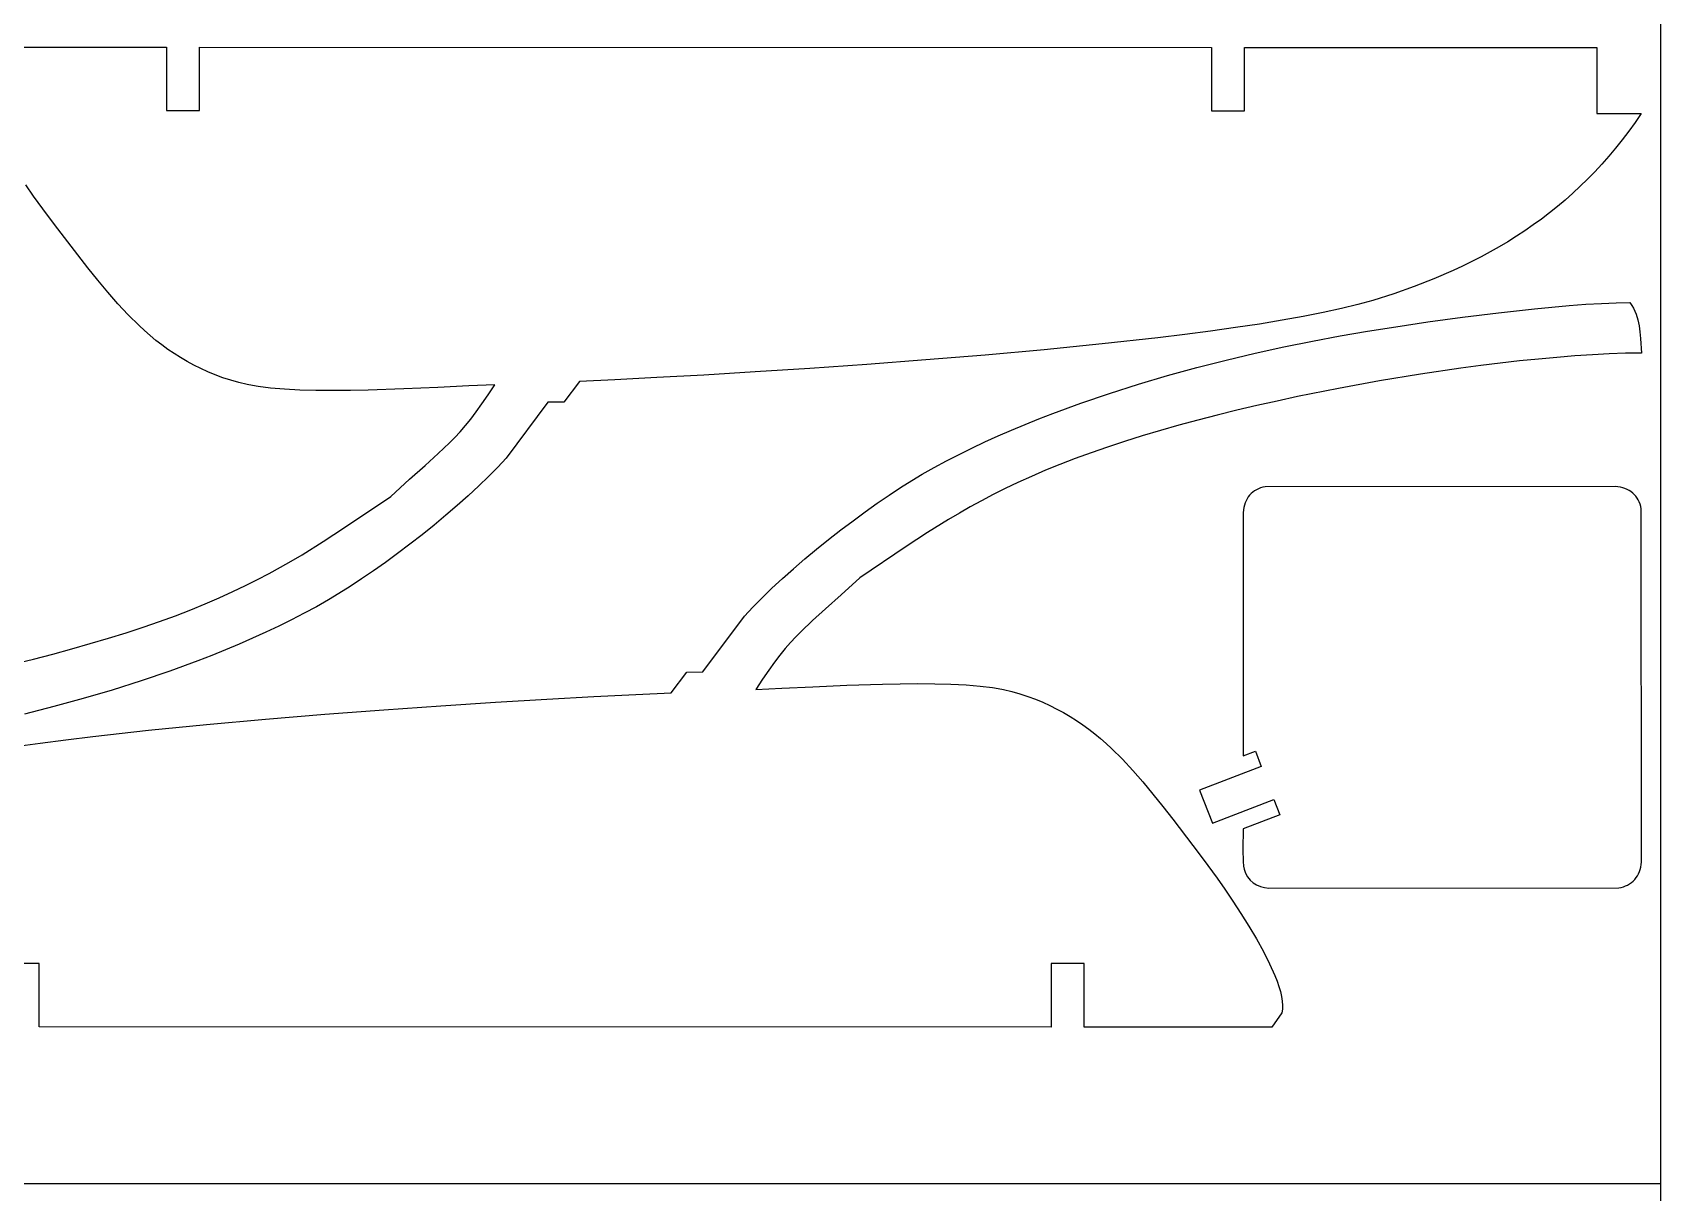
# Model space of a CAD drawing. Extents: x 169 to 749, y 15 to 895.
# Drawn here: x 620.6 to 748.7, y 454.3 to 545.6 of the extents above; entities that cross this region are included whole.
import ezdxf

# ---------------------------------------------------------------- set-up
doc = ezdxf.new("R2010")
doc.units = 0
doc.layers.get('0').update_dxf_attribs({"linetype": 'CONTINUOUS'})

msp = doc.modelspace()

# ---------------------------------------------------------------- linework, layer by layer
at = {"color": 0}
for p, q in [((748.703243, 895.036023), (748.703243, 15.036023)), ((168.703243, 455.036023), (748.703243, 455.036023))]:
    msp.add_line(p, q, dxfattribs=at)
at = {"color": 4}
for p, q in [((616.360342, 544.493348), (631.121042, 544.489548)), ((631.121042, 544.489548), (631.119842, 539.491848)), ((633.718742, 539.491148), (633.719842, 544.488848)), ((633.719842, 544.488848), (713.369342, 544.468248)), ((713.369342, 544.468248), (713.368242, 539.471148)), ((715.966542, 539.470448), (715.967642, 544.467548)), ((715.967642, 544.467548), (743.698342, 544.460348)), ((743.698342, 544.460348), (743.697242, 539.264048)), ((631.119842, 539.491848), (633.718742, 539.491148)), ((713.368242, 539.471148), (715.966542, 539.470448)), ((743.697242, 539.264048), (747.194242, 539.263248)), ((746.706544, 538.550218), (746.207409, 537.856937)), ((747.194242, 539.263248), (746.706544, 538.550218)), ((745.696866, 537.183064), (745.174945, 536.528258)), ((746.207409, 537.856937), (745.696866, 537.183064)), ((744.641676, 535.892179), (744.097088, 535.274484)), ((745.174945, 536.528258), (744.641676, 535.892179)), ((743.541211, 534.674832), (742.974075, 534.092882)), ((744.097088, 535.274484), (743.541211, 534.674832)), ((620.662184, 532.765967), (620.05277, 533.639169)), ((742.395709, 533.528294), (741.806144, 532.980725)), ((742.974075, 534.092882), (742.395709, 533.528294)), ((621.75221, 531.260689), (620.662184, 532.765967)), ((740.593535, 531.935283), (739.970549, 531.436726)), ((741.20541, 532.449835), (740.593535, 531.935283)), ((741.806144, 532.980725), (741.20541, 532.449835)), ((622.561042, 530.189248), (621.75221, 531.260689)), ((738.691367, 530.486238), (738.035229, 530.033623)), ((739.336484, 530.953825), (738.691367, 530.486238)), ((739.970549, 531.436726), (739.336484, 530.953825)), ((624.146762, 528.124969), (622.561042, 530.189248)), ((736.69001, 529.171946), (736.000988, 528.762202)), ((737.3681, 529.59564), (736.69001, 529.171946)), ((738.035229, 530.033623), (737.3681, 529.59564)), ((624.926994, 527.121975), (624.146762, 528.124969)), ((734.590267, 527.983197), (733.868627, 527.613253)), ((735.301063, 528.366066), (734.590267, 527.983197)), ((736.000988, 528.762202), (735.301063, 528.366066)), ((625.707512, 526.144104), (624.926994, 527.121975)), ((732.39294, 526.910776), (730.87424, 526.255907)), ((733.136175, 527.255893), (732.39294, 526.910776)), ((733.868627, 527.613253), (733.136175, 527.255893)), ((626.494844, 525.195626), (625.707512, 526.144104)), ((729.312765, 525.645915), (727.708753, 525.078072)), ((730.87424, 526.255907), (729.312765, 525.645915)), ((627.295518, 524.280811), (626.494844, 525.195626)), ((628.116062, 523.403928), (627.295518, 524.280811)), ((724.898621, 524.220308), (723.593499, 523.898741)), ((726.062442, 524.549648), (724.898621, 524.220308)), ((727.708753, 525.078072), (726.062442, 524.549648)), ((738.79259, 523.888463), (741.530071, 524.142754)), ((741.530071, 524.142754), (742.829334, 524.241597)), ((742.829334, 524.241597), (744.065193, 524.318277)), ((744.065193, 524.318277), (745.224833, 524.37032)), ((745.224833, 524.37032), (746.29544, 524.395254)), ((746.29544, 524.395254), (746.449393, 524.159616)), ((746.449393, 524.159616), (746.581962, 523.928201)), ((628.963004, 522.569248), (628.116062, 523.403928)), ((718.92081, 522.981306), (717.14097, 522.691456)), ((720.595544, 523.279178), (718.92081, 522.981306)), ((722.156124, 523.585011), (720.595544, 523.279178)), ((723.593499, 523.898741), (722.156124, 523.585011)), ((727.869384, 522.479141), (730.391146, 522.850741)), ((730.391146, 522.850741), (733.120612, 523.22268)), ((733.120612, 523.22268), (735.955265, 523.575179)), ((735.955265, 523.575179), (738.79259, 523.888463)), ((746.581962, 523.928201), (746.694948, 523.699715)), ((746.694948, 523.699715), (746.790148, 523.472865)), ((746.790148, 523.472865), (746.934389, 523.018896)), ((746.934389, 523.018896), (747.029078, 522.555941)), ((629.398415, 522.169068), (628.963004, 522.569248)), ((629.842873, 521.781039), (629.398415, 522.169068)), ((630.297194, 521.405696), (629.842873, 521.781039)), ((709.151528, 521.613525), (704.761446, 521.124311)), ((711.261303, 521.870664), (709.151528, 521.613525)), ((713.302167, 522.136073), (711.261303, 521.870664)), ((715.265072, 522.409691), (713.302167, 522.136073)), ((717.14097, 522.691456), (715.265072, 522.409691)), ((721.307838, 521.341642), (723.506797, 521.755393)), ((723.506797, 521.755393), (725.65784, 522.127654)), ((725.65784, 522.127654), (727.869384, 522.479141)), ((747.029078, 522.555941), (747.088605, 522.073651)), ((747.088605, 522.073651), (747.127364, 521.561674)), ((747.127364, 521.561674), (747.20014, 520.407254)), ((630.762195, 521.043572), (630.297194, 521.405696)), ((631.238692, 520.695201), (630.762195, 521.043572)), ((631.7275, 520.361116), (631.238692, 520.695201)), ((632.229436, 520.041852), (631.7275, 520.361116)), ((695.552517, 520.247873), (690.878455, 519.861644)), ((700.204311, 520.668928), (695.552517, 520.247873)), ((704.761446, 521.124311), (700.204311, 520.668928)), ((714.514893, 519.845517), (716.802743, 520.387296)), ((716.802743, 520.387296), (719.070106, 520.885807)), ((719.070106, 520.885807), (721.307838, 521.341642)), ((741.968642, 520.178432), (740.55179, 520.067589)), ((743.345495, 520.268368), (741.968642, 520.178432)), ((744.678757, 520.336849), (743.345495, 520.268368)), ((745.964836, 520.383327), (744.678757, 520.336849)), ((747.20014, 520.407254), (745.964836, 520.383327)), ((632.745315, 519.737942), (632.229436, 520.041852)), ((633.275954, 519.449919), (632.745315, 519.737942)), ((633.822169, 519.178318), (633.275954, 519.449919)), ((634.384775, 518.923672), (633.822169, 519.178318)), ((634.964589, 518.686514), (634.384775, 518.923672)), ((677.446579, 518.916885), (673.407365, 518.674934)), ((681.753094, 519.195653), (677.446579, 518.916885)), ((686.254516, 519.510738), (681.753094, 519.195653)), ((690.878455, 519.861644), (686.254516, 519.510738)), ((709.914298, 518.629782), (712.215697, 519.259876)), ((712.215697, 519.259876), (714.514893, 519.845517)), ((732.993268, 519.218937), (729.815591, 518.7523)), ((734.556234, 519.426099), (732.993268, 519.218937)), ((736.09716, 519.615093), (734.556234, 519.426099)), ((737.612457, 519.785371), (736.09716, 519.615093)), ((739.098531, 519.936386), (737.612457, 519.785371)), ((740.55179, 520.067589), (739.098531, 519.936386)), ((635.562427, 518.46738), (634.964589, 518.686514)), ((636.179104, 518.266801), (635.562427, 518.46738)), ((636.815437, 518.085313), (636.179104, 518.266801)), ((637.472242, 517.923448), (636.815437, 518.085313)), ((637.884622, 517.838684), (637.472242, 517.923448)), ((638.331581, 517.763637), (637.884622, 517.838684)), ((639.320482, 517.640982), (638.331581, 517.763637)), ((640.421421, 517.552052), (639.320482, 517.640982)), ((652.4806, 517.703496), (649.793292, 517.585797)), ((654.915207, 517.818925), (652.4806, 517.703496)), ((656.956942, 517.904648), (654.915207, 517.818925)), ((656.437562, 517.110667), (656.956942, 517.904648)), ((663.617442, 518.174948), (662.396542, 516.541048)), ((666.420404, 518.303468), (663.617442, 518.174948)), ((669.707843, 518.470296), (666.420404, 518.303468)), ((673.407365, 518.674934), (669.707843, 518.470296)), ((705.341465, 517.233862), (707.61984, 517.954641)), ((707.61984, 517.954641), (709.914298, 518.629782)), ((723.353828, 517.625116), (720.127216, 516.973336)), ((726.592865, 518.219565), (723.353828, 517.625116)), ((729.815591, 518.7523), (726.592865, 518.219565)), ((641.616878, 517.493418), (640.421421, 517.552052)), ((642.889331, 517.461652), (641.616878, 517.493418)), ((644.221259, 517.453323), (642.889331, 517.461652)), ((645.595141, 517.465002), (644.221259, 517.453323)), ((646.993454, 517.49326), (645.595141, 517.465002)), ((649.793292, 517.585797), (646.993454, 517.49326)), ((655.501722, 515.77283), (655.955037, 516.403962)), ((655.955037, 516.403962), (656.437562, 517.110667)), ((661.139042, 516.528248), (657.857242, 512.136248)), ((662.396542, 516.541048), (661.139042, 516.528248)), ((700.869533, 515.653018), (703.088315, 516.466852)), ((703.088315, 516.466852), (705.341465, 517.233862)), ((718.52755, 516.627316), (716.941766, 516.268607)), ((720.127216, 516.973336), (718.52755, 516.627316)), ((654.65214, 514.690481), (655.069972, 515.20557)), ((655.069972, 515.20557), (655.501722, 515.77283)), ((698.694262, 514.791768), (699.775887, 515.228357)), ((699.775887, 515.228357), (700.869533, 515.653018)), ((712.303633, 515.121821), (710.809301, 514.717834)), ((713.826216, 515.515311), (712.303633, 515.121821)), ((715.373457, 515.897756), (713.826216, 515.515311)), ((716.941766, 516.268607), (715.373457, 515.897756)), ((653.405704, 513.341223), (653.827652, 513.770009)), ((653.827652, 513.770009), (654.240582, 514.215861)), ((654.240582, 514.215861), (654.65214, 514.690481)), ((695.532938, 513.409691), (696.571645, 513.882509)), ((696.571645, 513.882509), (697.6258, 514.343177)), ((697.6258, 514.343177), (698.694262, 514.791768)), ((707.919759, 513.880556), (706.531734, 513.448362)), ((709.346813, 514.303896), (707.919759, 513.880556)), ((710.809301, 514.717834), (709.346813, 514.303896)), ((651.474831, 511.562714), (652.504175, 512.488044)), ((652.504175, 512.488044), (653.405704, 513.341223)), ((693.506443, 512.427308), (694.510823, 512.924649)), ((694.510823, 512.924649), (695.532938, 513.409691)), ((703.887133, 512.559603), (702.637742, 512.104133)), ((705.186327, 513.007862), (703.887133, 512.559603)), ((706.531734, 513.448362), (705.186327, 513.007862)), ((650.256508, 510.471619), (651.474831, 511.562714)), ((657.199164, 511.425612), (656.47797, 510.691945)), ((657.857242, 512.136248), (657.199164, 511.425612)), ((690.61114, 510.860754), (691.555459, 511.395435)), ((691.555459, 511.395435), (692.520941, 511.917595)), ((692.520941, 511.917595), (693.506443, 512.427308)), ((701.441747, 511.642001), (700.30274, 511.173754)), ((702.637742, 512.104133), (701.441747, 511.642001)), ((648.788042, 509.121148), (650.256508, 510.471619)), ((655.700994, 509.940558), (654.875572, 509.176765)), ((656.47797, 510.691945), (655.700994, 509.940558)), ((688.902201, 509.812727), (689.776455, 510.362409)), ((689.776455, 510.362409), (690.61114, 510.860754)), ((698.138633, 510.211961), (697.139132, 509.735324)), ((699.190786, 510.690696), (698.138633, 510.211961)), ((700.30274, 511.173754), (699.190786, 510.690696)), ((645.139058, 506.665276), (648.788042, 509.121148)), ((654.875572, 509.176765), (654.009037, 508.405877)), ((687.064328, 508.580602), (687.995714, 509.217021)), ((687.995714, 509.217021), (688.902201, 509.812727)), ((695.269498, 508.779433), (694.385068, 508.295726)), ((696.185137, 509.258557), (695.269498, 508.779433)), ((697.139132, 509.735324), (696.185137, 509.258557)), ((716.168762, 508.930703), (716.017158, 508.606257)), ((716.262356, 509.078453), (716.168762, 508.930703)), ((716.367534, 509.215789), (716.262356, 509.078453)), ((716.48409, 509.34214), (716.367534, 509.215789)), ((716.611817, 509.456931), (716.48409, 509.34214)), ((716.750507, 509.559589), (716.611817, 509.456931)), ((716.899954, 509.649541), (716.750507, 509.559589)), ((717.059952, 509.726214), (716.899954, 509.649541)), ((717.230291, 509.789035), (717.059952, 509.726214)), ((717.410767, 509.83743), (717.230291, 509.789035)), ((717.601172, 509.870827), (717.410767, 509.83743)), ((745.167072, 509.890027), (717.601172, 509.870827)), ((745.362706, 509.875896), (745.167072, 509.890027)), ((745.552117, 509.846812), (745.362706, 509.875896)), ((745.734645, 509.803279), (745.552117, 509.846812)), ((745.909628, 509.745797), (745.734645, 509.803279)), ((746.076406, 509.67487), (745.909628, 509.745797)), ((746.234317, 509.591), (746.076406, 509.67487)), ((746.382701, 509.494689), (746.234317, 509.591)), ((746.520897, 509.386439), (746.382701, 509.494689)), ((746.648243, 509.266753), (746.520897, 509.386439)), ((746.764079, 509.136133), (746.648243, 509.266753)), ((746.867745, 508.995082), (746.764079, 509.136133)), ((746.958578, 508.8441), (746.867745, 508.995082)), ((747.035918, 508.683692), (746.958578, 508.8441)), ((747.099104, 508.514359), (747.035918, 508.683692)), ((653.108724, 507.633205), (652.181969, 506.864062)), ((654.009037, 508.405877), (653.108724, 507.633205)), ((685.156198, 507.206875), (686.115377, 507.908783)), ((686.115377, 507.908783), (687.064328, 508.580602)), ((693.524698, 507.805209), (692.68124, 507.305654)), ((694.385068, 508.295726), (693.524698, 507.805209)), ((715.914375, 508.247036), (715.862072, 507.857627)), ((715.862072, 507.857627), (715.862072, 488.689127)), ((716.017158, 508.606257), (715.914375, 508.247036)), ((747.147476, 508.336603), (747.099104, 508.514359)), ((747.180372, 508.150927), (747.147476, 508.336603)), ((747.199672, 480.331427), (747.180372, 508.150927)), ((643.456143, 505.567276), (645.139058, 506.665276)), ((651.236104, 506.10376), (650.278467, 505.357611)), ((652.181969, 506.864062), (651.236104, 506.10376)), ((683.23649, 505.734041), (684.194124, 506.480191)), ((684.194124, 506.480191), (685.156198, 507.206875)), ((691.016469, 506.270525), (689.333568, 505.172526)), ((692.68124, 507.305654), (691.016469, 506.270525)), ((641.791367, 504.532148), (643.456143, 505.567276)), ((650.278467, 505.357611), (649.316389, 504.630927)), ((681.363882, 504.204597), (682.290631, 504.973739)), ((682.290631, 504.973739), (683.23649, 505.734041)), ((689.333568, 505.172526), (685.68464, 502.716654)), ((639.203119, 503.058368), (640.087544, 503.542076)), ((640.087544, 503.542076), (640.94791, 504.032593)), ((640.94791, 504.032593), (641.791367, 504.532148)), ((648.357208, 503.929019), (647.408256, 503.257199)), ((649.316389, 504.630927), (648.357208, 503.929019)), ((680.463578, 503.431925), (681.363882, 504.204597)), ((637.333504, 502.102478), (638.287489, 502.579245)), ((638.287489, 502.579245), (639.203119, 503.058368)), ((646.476869, 502.620781), (645.570381, 502.025075)), ((647.408256, 503.257199), (646.476869, 502.620781)), ((678.771642, 501.897243), (679.597053, 502.661037)), ((679.597053, 502.661037), (680.463578, 503.431925)), ((685.68464, 502.716654), (684.216142, 501.366216)), ((634.169942, 500.664048), (635.281879, 501.147106)), ((635.281879, 501.147106), (636.334017, 501.62584)), ((636.334017, 501.62584), (637.333504, 502.102478)), ((643.861442, 500.977048), (642.917123, 500.442367)), ((644.696127, 501.475393), (643.861442, 500.977048)), ((645.570381, 502.025075), (644.696127, 501.475393)), ((677.273501, 500.41219), (677.994679, 501.145857)), ((677.994679, 501.145857), (678.771642, 501.897243)), ((684.216142, 501.366216), (682.997795, 500.275145)), ((630.585524, 499.278199), (631.834922, 499.733669)), ((631.834922, 499.733669), (633.030926, 500.195801)), ((633.030926, 500.195801), (634.169942, 500.664048)), ((641.951641, 499.920207), (640.966139, 499.410494)), ((642.917123, 500.442367), (641.951641, 499.920207)), ((673.33354, 495.309554), (676.61544, 499.701554)), ((676.61544, 499.701554), (677.273501, 500.41219)), ((682.997795, 500.275145), (681.968436, 499.349828)), ((626.552877, 497.957246), (627.940909, 498.38944)), ((627.940909, 498.38944), (629.286322, 498.82994)), ((629.286322, 498.82994), (630.585524, 499.278199)), ((638.939644, 498.428111), (637.900937, 497.955293)), ((639.961759, 498.913153), (638.939644, 498.428111)), ((640.966139, 499.410494), (639.961759, 498.913153)), ((681.066903, 498.496654), (680.644956, 498.067867)), ((681.968436, 499.349828), (681.066903, 498.496654)), ((622.168989, 496.71598), (623.663325, 497.119968)), ((623.663325, 497.119968), (625.125818, 497.533906)), ((625.125818, 497.533906), (626.552877, 497.957246)), ((636.846782, 497.494625), (635.77832, 497.046034)), ((637.900937, 497.955293), (636.846782, 497.494625)), ((679.820478, 497.147386), (679.402654, 496.632288)), ((680.23203, 497.622011), (679.820478, 497.147386)), ((680.644956, 498.067867), (680.23203, 497.622011)), ((619.099157, 495.940046), (620.646402, 496.32249)), ((620.646402, 496.32249), (622.168989, 496.71598)), ((633.603049, 496.184784), (631.384267, 495.37095)), ((634.696695, 496.609445), (633.603049, 496.184784)), ((635.77832, 497.046034), (634.696695, 496.609445)), ((678.970914, 496.065018), (678.517612, 495.433873)), ((679.402654, 496.632288), (678.970914, 496.065018)), ((629.131117, 494.603939), (626.852742, 493.88316)), ((631.384267, 495.37095), (629.131117, 494.603939)), ((670.85524, 493.662854), (672.07614, 495.296754)), ((672.07614, 495.296754), (673.33354, 495.309554)), ((678.035103, 494.727152), (677.51574, 493.933154)), ((678.517612, 495.433873), (678.035103, 494.727152)), ((626.852742, 493.88316), (624.558284, 493.20802)), ((661.065271, 493.162868), (664.764806, 493.367506)), ((664.764806, 493.367506), (668.05226, 493.534334)), ((668.05226, 493.534334), (670.85524, 493.662854)), ((677.51574, 493.933154), (679.557442, 494.018877)), ((679.557442, 494.018877), (681.992026, 494.134306)), ((681.992026, 494.134306), (684.67932, 494.252005)), ((684.67932, 494.252005), (687.479153, 494.344541)), ((687.479153, 494.344541), (688.877467, 494.3728)), ((688.877467, 494.3728), (690.251352, 494.384479)), ((690.251352, 494.384479), (691.583286, 494.37615)), ((691.583286, 494.37615), (692.855748, 494.344384)), ((692.855748, 494.344384), (694.051216, 494.28575)), ((694.051216, 494.28575), (695.152168, 494.19682)), ((695.152168, 494.19682), (696.141083, 494.074165)), ((696.141083, 494.074165), (696.588051, 493.999118)), ((696.588051, 493.999118), (697.00044, 493.914354)), ((697.00044, 493.914354), (697.657236, 493.752489)), ((697.657236, 493.752489), (698.29356, 493.571001)), ((698.29356, 493.571001), (698.910229, 493.370422)), ((698.910229, 493.370422), (699.50806, 493.151288)), ((622.256885, 492.577926), (619.957689, 491.992285)), ((624.558284, 493.20802), (622.256885, 492.577926)), ((643.594145, 491.976158), (648.21809, 492.327064)), ((648.21809, 492.327064), (652.719521, 492.642149)), ((652.719521, 492.642149), (657.026045, 492.920916)), ((657.026045, 492.920916), (661.065271, 493.162868)), ((699.50806, 493.151288), (700.087867, 492.91413)), ((700.087867, 492.91413), (700.650467, 492.659484)), ((700.650467, 492.659484), (701.196675, 492.387883)), ((701.196675, 492.387883), (701.727309, 492.09986)), ((701.727309, 492.09986), (702.243183, 491.79595)), ((625.321057, 490.224277), (629.711142, 490.713491)), ((629.711142, 490.713491), (634.268279, 491.168874)), ((634.268279, 491.168874), (638.920078, 491.589929)), ((638.920078, 491.589929), (643.594145, 491.976158)), ((702.243183, 491.79595), (702.745114, 491.476686)), ((702.745114, 491.476686), (703.233918, 491.142601)), ((703.233918, 491.142601), (703.710411, 490.79423)), ((703.710411, 490.79423), (704.175409, 490.432106)), ((619.207511, 489.428111), (621.170417, 489.701729)), ((621.170417, 489.701729), (623.211282, 489.967138)), ((623.211282, 489.967138), (625.321057, 490.224277)), ((704.175409, 490.432106), (704.629727, 490.056763)), ((704.629727, 490.056763), (705.074182, 489.668734)), ((705.074182, 489.668734), (705.50959, 489.268554)), ((705.50959, 489.268554), (706.356528, 488.433873)), ((706.356528, 488.433873), (707.177069, 487.556991)), ((715.862072, 488.689127), (716.826272, 489.059927)), ((716.826272, 489.059927), (717.288672, 487.857827)), ((707.177069, 487.556991), (707.977741, 486.642176)), ((717.288672, 487.857827), (712.435672, 485.991227)), ((707.977741, 486.642176), (708.765071, 485.693698)), ((708.765071, 485.693698), (709.545589, 484.715827)), ((712.435672, 485.991227), (713.435572, 483.391427)), ((709.545589, 484.715827), (710.325821, 483.712833)), ((713.435572, 483.391427), (718.288572, 485.258027)), ((718.288572, 485.258027), (718.750972, 484.055927)), ((710.325821, 483.712833), (711.91154, 481.648554)), ((718.750972, 484.055927), (715.862072, 482.944727)), ((715.862072, 482.944727), (715.847747, 481.321802)), ((711.91154, 481.648554), (712.720372, 480.577113)), ((712.720372, 480.577113), (713.8104, 479.071835)), ((715.847747, 481.321802), (715.8657, 480.394549)), ((715.8657, 480.394549), (715.891414, 480.028344)), ((715.891414, 480.028344), (715.932272, 479.775227)), ((715.932272, 479.775227), (716.047064, 479.454046)), ((716.047064, 479.454046), (716.207579, 479.167719)), ((746.78789, 479.113573), (746.887115, 479.262596)), ((746.887115, 479.262596), (746.97381, 479.421084)), ((746.97381, 479.421084), (747.047412, 479.588349)), ((747.047412, 479.588349), (747.107361, 479.763703)), ((747.107361, 479.763703), (747.153095, 479.946459)), ((747.153095, 479.946459), (747.184053, 480.13593)), ((747.184053, 480.13593), (747.199672, 480.331427)), ((713.8104, 479.071835), (714.419815, 478.198633)), ((714.419815, 478.198633), (715.050273, 477.267523)), ((716.207579, 479.167719), (716.4096, 478.918225)), ((716.4096, 478.918225), (716.648909, 478.707539)), ((716.648909, 478.707539), (716.921288, 478.53764)), ((716.921288, 478.53764), (717.22252, 478.410504)), ((717.22252, 478.410504), (717.548387, 478.328107)), ((717.548387, 478.328107), (717.894672, 478.292427)), ((717.894672, 478.292427), (745.423672, 478.311727)), ((745.423672, 478.311727), (745.610396, 478.344626)), ((745.610396, 478.344626), (745.789645, 478.393179)), ((745.789645, 478.393179), (745.960856, 478.456697)), ((745.960856, 478.456697), (746.123469, 478.534493)), ((746.123469, 478.534493), (746.27692, 478.625879)), ((746.27692, 478.625879), (746.42065, 478.730167)), ((746.42065, 478.730167), (746.554096, 478.846671)), ((746.554096, 478.846671), (746.676697, 478.974702)), ((746.676697, 478.974702), (746.78789, 479.113573)), ((715.050273, 477.267523), (715.685354, 476.295355)), ((715.685354, 476.295355), (716.30864, 475.298979)), ((716.30864, 475.298979), (716.903712, 474.295246)), ((716.903712, 474.295246), (717.454151, 473.301007)), ((717.454151, 473.301007), (717.943539, 472.333112)), ((621.10434, 472.366654), (618.50604, 472.367354)), ((621.10324, 467.369554), (621.10434, 472.366654)), ((700.75384, 472.346654), (700.75274, 467.348954)), ((703.35274, 472.345954), (700.75384, 472.346654)), ((703.35164, 467.348254), (703.35274, 472.345954)), ((717.943539, 472.333112), (718.355456, 471.40841)), ((718.355456, 471.40841), (718.527232, 470.967523)), ((718.527232, 470.967523), (718.673483, 470.543753)), ((718.673483, 470.543753), (718.792157, 470.139207)), ((718.792157, 470.139207), (718.881202, 469.755991)), ((718.881202, 469.755991), (718.938565, 469.396212)), ((718.938565, 469.396212), (718.962194, 469.061975)), ((718.962194, 469.061975), (718.950037, 468.755387)), ((718.90004, 468.478554), (718.11224, 467.344454)), ((718.950037, 468.755387), (718.90004, 468.478554)), ((700.75274, 467.348954), (621.10324, 467.369554)), ((718.11224, 467.344454), (703.35164, 467.348254))]:
    msp.add_line(p, q, dxfattribs=at)

doc.saveas('drawing.dxf')
